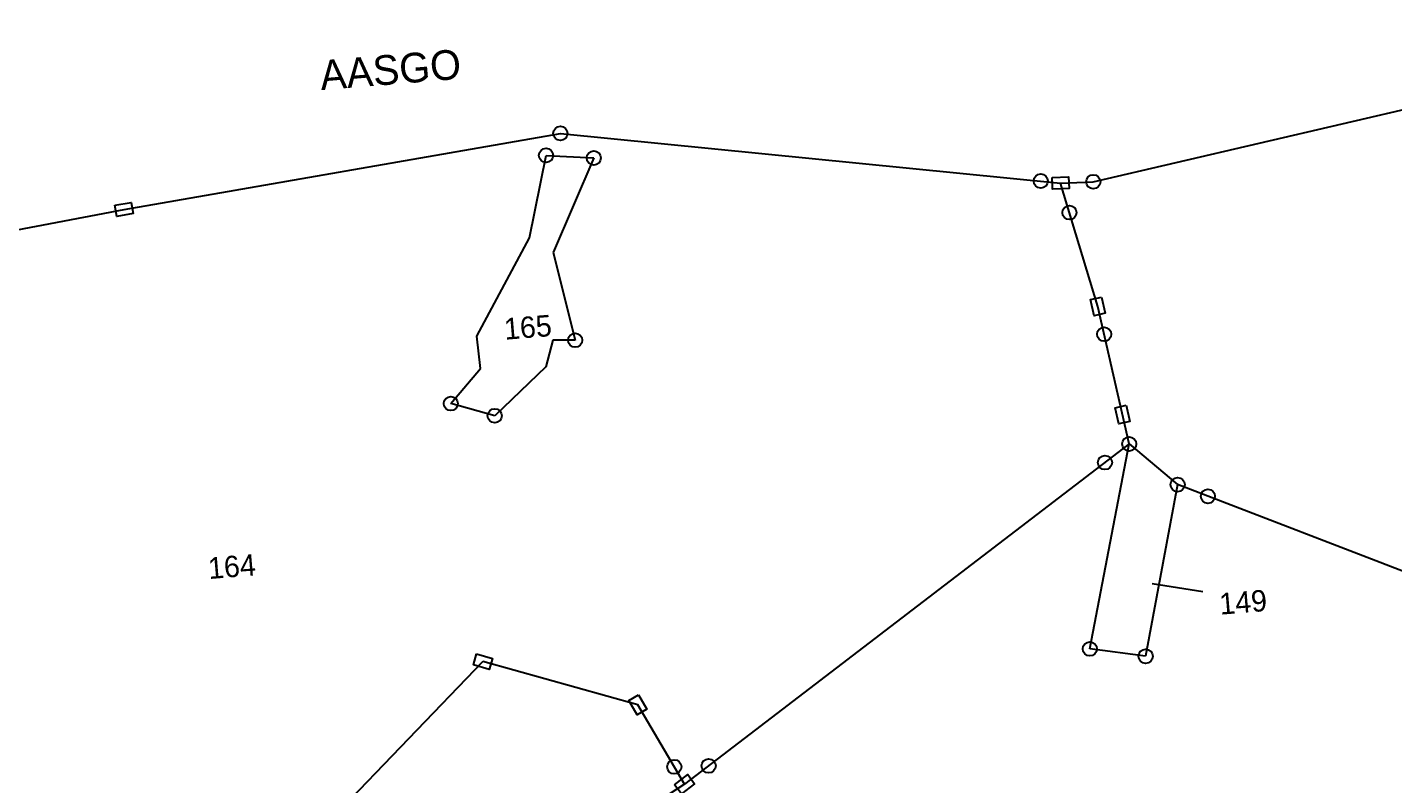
# Model space of a CAD drawing. Header units: metres. Extents: x 307122 to 311809, y 1926082 to 1930533.
# Drawn here: x 308135 to 308721, y 1929790 to 1930114 of the extents above; entities that cross this region are included whole.
import ezdxf

# ---------------------------------------------------------------- set-up
doc = ezdxf.new("R2010")
doc.units = ezdxf.units.M
for name, color, linetype in [('POLY_PARCEL', 6, 'Continuous'), ('TEXT_MAPOUT', 7, 'Continuous'), ('TEXT_PARCEL', 7, 'Continuous'), ('V_BOUND_LINE', 7, 'Continuous')]:
    doc.layers.add(name, color=color, linetype=linetype)
doc.styles.add('TEXT_MAP', font='')
doc.styles.get('TEXT_MAP').set_extended_font_data('Kruti Dev 050')
doc.dimstyles.get("Standard").update_dxf_attribs({"dimtxt": 2.5, "dimasz": 2.5, "dimexe": 1.25, "dimexo": 0.625, "dimtad": 1, "dimdec": 4, "dimdsep": 46, "dimlunit": 6, "dimtxsty": 'Standard', "dimcen": 2.5, "dimadec": 0, "dimazin": 0, "dimtfac": 1, "dimtdec": 4, "dimtmove": 0, "dimatfit": 3, "dimfxl": 1, "dimtolj": 1, "dimtzin": 0, "dimarcsym": 0})

msp = doc.modelspace()

# ---------------------------------------------------------------- linework, layer by layer
for points in [[(308574.38, 1930050.02), (308581.48, 1930050.29), (308581.66, 1930045.38), (308574.57, 1930045.12)], [(308172.42, 1930038.2), (308179.41, 1930039.41), (308180.25, 1930034.58), (308173.26, 1930033.36)], [(308595.61, 1929998.81), (308597.19, 1929991.89), (308592.4, 1929990.79), (308590.82, 1929997.71)], [(308606.2, 1929952.39), (308607.78, 1929945.47), (308603, 1929944.37), (308601.42, 1929951.29)], [(308327.49, 1929845.73), (308334.33, 1929843.83), (308333.01, 1929839.1), (308326.18, 1929841)], [(308397.03, 1929828.22), (308400.63, 1929822.11), (308396.4, 1929819.62), (308392.8, 1929825.74)], [(308412.45, 1929789.63), (308418.09, 1929793.95), (308421.07, 1929790.05), (308415.44, 1929785.73)]]:
    msp.add_lwpolyline(points, close=True)
for centre in [(308363.5, 1930068.98), (308357.33, 1930059.54), (308377.82, 1930058.43), (308569.54, 1930048.54), (308592.08, 1930048.23), (308581.85, 1930035.02), (308369.83, 1929980.27), (308596.73, 1929982.85), (308316.48, 1929953.12), (308335.31, 1929947.87), (308607.48, 1929935.77), (308597.06, 1929927.8), (308628.23, 1929918.36), (308641.24, 1929913.35), (308590.6, 1929847.9), (308614.54, 1929844.73), (308412.36, 1929797.32), (308427.07, 1929797.72)]:
    msp.add_circle(centre, 3.04)
at = {"layer": 'POLY_PARCEL'}
for p, q in [((308350.24, 1930024.21), (308357.33, 1930059.54)), ((308357.33, 1930059.54), (308377.82, 1930058.43)), ((308377.82, 1930058.43), (308360.35, 1930017.84)), ((308594, 1929994.8), (308578.02, 1930047.7)), ((308327.71, 1929982.01), (308350.24, 1930024.21)), ((308360.35, 1930017.84), (308369.83, 1929980.27)), ((308607.48, 1929935.77), (308594, 1929994.8)), ((308329.24, 1929968.15), (308327.71, 1929982.01)), ((308360.24, 1929980.28), (308357.18, 1929968.84)), ((308369.83, 1929980.27), (308360.24, 1929980.28)), ((308316.48, 1929953.12), (308329.24, 1929968.15)), ((308357.18, 1929968.84), (308335.31, 1929947.87)), ((308335.31, 1929947.87), (308316.48, 1929953.12)), ((308607.48, 1929935.77), (308416.76, 1929789.84)), ((308590.6, 1929847.9), (308607.48, 1929935.77)), ((308607.48, 1929935.77), (308628.23, 1929918.36)), ((308628.23, 1929918.36), (308614.54, 1929844.73)), ((308803.32, 1929850.86), (308628.23, 1929918.36)), ((308330.25, 1929842.42), (308246.53, 1929755.6)), ((308396.71, 1929823.92), (308330.25, 1929842.42)), ((308614.54, 1929844.73), (308590.6, 1929847.9)), ((308416.76, 1929789.84), (308396.71, 1929823.92)), ((308416.76, 1929789.84), (308403.19, 1929781))]:
    msp.add_line(p, q, dxfattribs=at)
at = {"layer": 'V_BOUND_LINE'}
for p, q in [((308592.08, 1930048.23), (308875.96, 1930114.47)), ((308176.33, 1930036.39), (308363.5, 1930068.98)), ((308363.5, 1930068.98), (308578.02, 1930047.7)), ((308578.02, 1930047.7), (308592.08, 1930048.23)), ((307934.11, 1929990.18), (308176.33, 1930036.39))]:
    msp.add_line(p, q, dxfattribs=at)

# ---------------------------------------------------------------- texts
at = {"layer": 'TEXT_MAPOUT'}
msp.add_text('AASGO', height=12.75, rotation=4.68931, dxfattribs=at).set_placement((308260.87, 1930087.51))
at = {"layer": 'TEXT_PARCEL', "style": 'TEXT_MAP'}
for s, p in [('165', (308339.69, 1929980.45)), ('164', (308212.73, 1929877.82)), ('149', (308646.5, 1929862.54))]:
    msp.add_text(s, height=9.18, rotation=4.68931, dxfattribs=at).set_placement(p)

# ---------------------------------------------------------------- leaders
msp.add_leader([(308639.13, 1929872.43), (308617.35, 1929875.73)], dimstyle='Standard', override={"dimtxt": 2.5, "dimasz": 2.5, "dimexe": 1.25, "dimexo": 0.625, "dimgap": 0.625, "dimtad": 1, "dimtih": 0, "dimtoh": 0, "dimzin": 8, "dimcen": 2.5, "dimtofl": 1})

doc.saveas('drawing.dxf')
